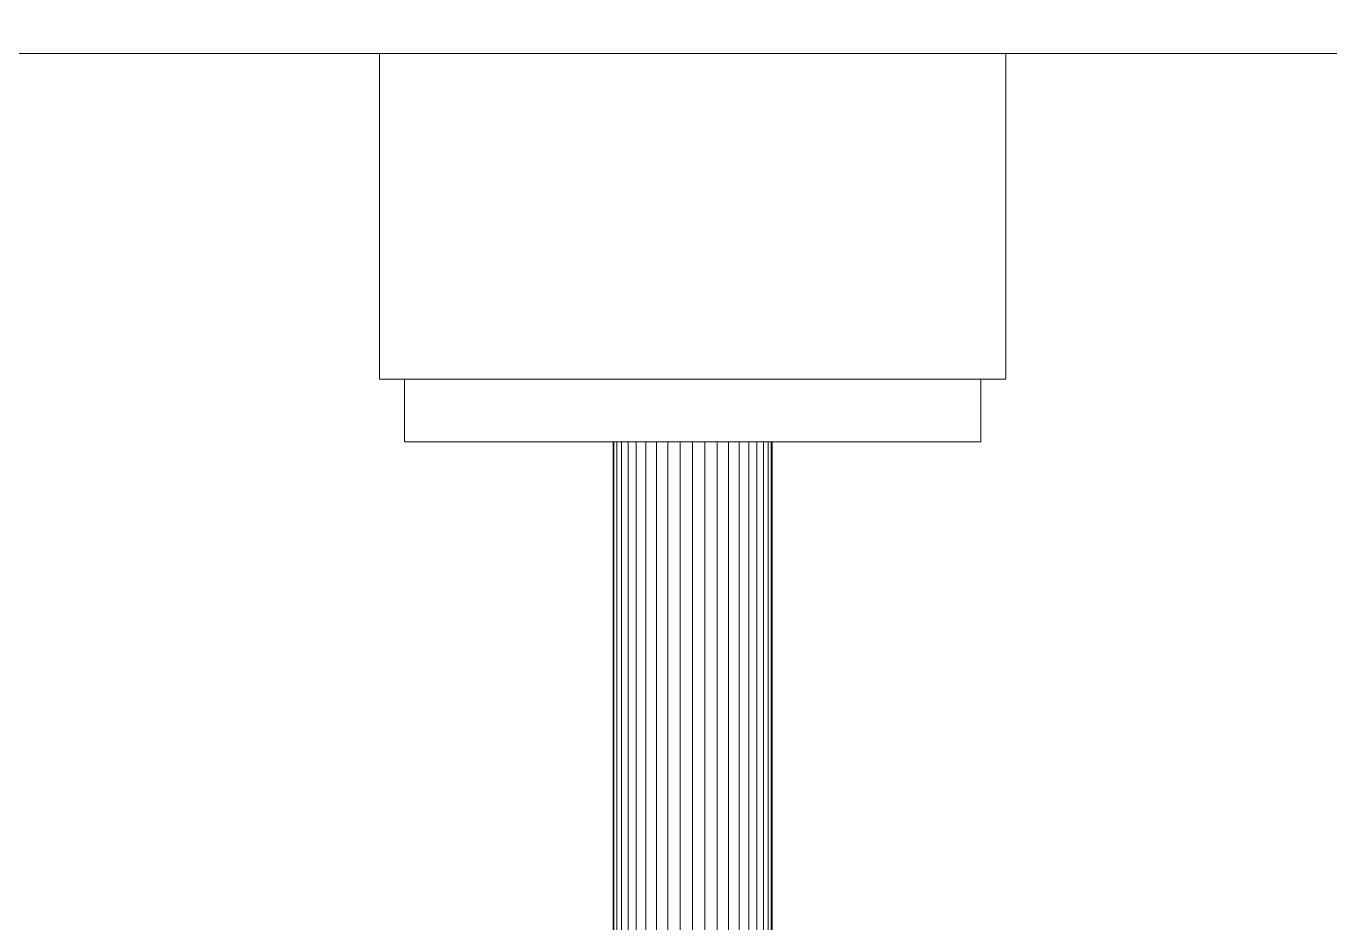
# Model space of a CAD drawing. Header units: centimetres. Extents: x -13467 to 3766, y -437 to 1921.
# Drawn here: x -7442.61 to -7432.21, y 101.19 to 108.35 of the extents above; entities that cross this region are included whole.
import ezdxf

# ---------------------------------------------------------------- set-up
doc = ezdxf.new("R2010")
doc.units = ezdxf.units.CM
doc.layers.add('G-IMPT', color=7, linetype='Continuous', lineweight=9)
doc.layers.add('M-EQPM', color=7, linetype='Continuous', lineweight=9)

# ---------------------------------------------------------------- blocks, each defined once
blk = doc.blocks.new('EQ-02-004 - EQ-02-004_dwg_Agrupar_892-1526218-Sección 1-1')
at = {"layer": 'G-IMPT'}
for p, q in [((-8388.094, 108.129), (-7432.119, 108.129)), ((-7432.119, 108.129), (-8388.094, 108.129))]:
    blk.add_line(p, q, dxfattribs=at)
at = {"layer": 'G-IMPT', "flags": 128}
blk.add_lwpolyline([(-8388.094, 108.129), (-7432.119, 108.129), (-7432.119, 102.629), (-7427.119, 102.629), (-7427.119, 171.629), (-7426.619, 171.629), (-7426.619, 181.18), (-7432.119, 181.18)], dxfattribs=at)
blk = doc.blocks.new('EQ-02-004 - EQ-02-004_dwg_Agrupar_771-V28-Sección 1-1')
at = {"layer": 'M-EQPM', "color": 136, "true_color": 0x007f7f}
for p, q in [((-7439.794, 105.529), (-7439.794, 108.129)), ((-7439.794, 108.129), (-7439.794, 105.529)), ((-7434.794, 108.129), (-7434.794, 105.529)), ((-7434.794, 108.129), (-7434.794, 105.529)), ((-7434.794, 105.529), (-7434.794, 108.129)), ((-7439.794, 105.529), (-7434.794, 105.529)), ((-7439.794, 105.529), (-7434.794, 105.529)), ((-7439.594, 105.529), (-7439.594, 105.029)), ((-7439.594, 105.529), (-7439.594, 105.029)), ((-7434.994, 105.529), (-7434.994, 105.029)), ((-7434.994, 105.029), (-7434.994, 105.529)), ((-7434.994, 105.529), (-7434.994, 105.029)), ((-7434.994, 105.029), (-7439.594, 105.029)), ((-7434.994, 105.029), (-7439.594, 105.029)), ((-7437.929, 105.029), (-7437.929, 96.195)), ((-7437.929, 96.195), (-7437.929, 105.029)), ((-7437.929, 96.195), (-7437.929, 105.029)), ((-7437.922, 105.029), (-7437.922, 96.195)), ((-7437.898, 105.029), (-7437.898, 96.195)), ((-7437.898, 105.029), (-7437.898, 96.195)), ((-7437.898, 105.029), (-7437.898, 96.195)), ((-7437.86, 105.029), (-7437.86, 96.229)), ((-7437.86, 96.229), (-7437.86, 105.029)), ((-7437.86, 96.229), (-7437.86, 105.029)), ((-7437.808, 105.029), (-7437.808, 96.229)), ((-7437.743, 105.029), (-7437.743, 96.229)), ((-7437.668, 105.029), (-7437.668, 96.229)), ((-7437.583, 105.029), (-7437.583, 96.229)), ((-7437.491, 105.029), (-7437.491, 96.229)), ((-7437.491, 105.029), (-7437.491, 96.229)), ((-7437.491, 105.029), (-7437.491, 96.229)), ((-7437.394, 105.029), (-7437.394, 96.229)), ((-7437.394, 96.229), (-7437.394, 105.029)), ((-7437.394, 96.229), (-7437.394, 105.029)), ((-7437.294, 105.029), (-7437.294, 96.229)), ((-7437.294, 105.029), (-7437.294, 96.229)), ((-7437.294, 105.029), (-7437.294, 96.229)), ((-7437.195, 105.029), (-7437.195, 96.229)), ((-7437.195, 96.229), (-7437.195, 105.029)), ((-7437.195, 105.029), (-7437.195, 96.229)), ((-7437.098, 105.029), (-7437.098, 96.229)), ((-7437.098, 96.229), (-7437.098, 105.029)), ((-7437.098, 96.229), (-7437.098, 105.029)), ((-7437.006, 105.029), (-7437.006, 96.229)), ((-7437.006, 105.029), (-7437.006, 96.229)), ((-7437.006, 105.029), (-7437.006, 96.229)), ((-7436.921, 105.029), (-7436.921, 96.229)), ((-7436.845, 105.029), (-7436.845, 96.229)), ((-7436.845, 96.229), (-7436.845, 105.029)), ((-7436.845, 96.229), (-7436.845, 105.029)), ((-7436.781, 105.029), (-7436.781, 96.229)), ((-7436.729, 105.029), (-7436.729, 96.229)), ((-7436.729, 105.029), (-7436.729, 96.229)), ((-7436.729, 105.029), (-7436.729, 96.229)), ((-7436.69, 105.029), (-7436.69, 96.173)), ((-7436.69, 96.173), (-7436.69, 105.029)), ((-7436.69, 96.173), (-7436.69, 105.029)), ((-7436.667, 105.029), (-7436.667, 96.176)), ((-7436.659, 105.029), (-7436.659, 96.177)), ((-7436.659, 105.029), (-7436.659, 96.177)), ((-7436.659, 105.029), (-7436.659, 96.177))]:
    blk.add_line(p, q, dxfattribs=at)
at = {"layer": 'M-EQPM', "color": 136, "true_color": 0x007f7f, "flags": 128}
for points in [[(-7439.794, 108.129), (-7439.794, 105.529), (-7434.794, 105.529)], [(-7434.994, 105.029), (-7439.594, 105.029), (-7439.594, 105.529)]]:
    blk.add_lwpolyline(points, dxfattribs=at)
for points in [[(-7437.922, 96.195), (-7437.922, 105.029)], [(-7437.808, 96.229), (-7437.808, 105.029)], [(-7437.743, 96.229), (-7437.743, 105.029)], [(-7437.668, 96.229), (-7437.668, 105.029)], [(-7437.583, 96.229), (-7437.583, 105.029)], [(-7436.921, 96.229), (-7436.921, 105.029)], [(-7436.781, 96.229), (-7436.781, 105.029)], [(-7436.667, 96.176), (-7436.667, 105.029)]]:
    blk.add_lwpolyline(points, close=True, dxfattribs=at)
blk = doc.blocks.new('EQ-02-004 - EQ-02-004_dwg-1526208-Sección 1-1')
for name in ['EQ-02-004 - EQ-02-004_dwg_Agrupar_771-V28-Sección 1-1', 'EQ-02-004 - EQ-02-004_dwg_Agrupar_892-1526218-Sección 1-1']:
    blk.add_blockref(name, (0, 0))
blk = doc.blocks.new('EQ-02-004 - EQ-02-004-1526283-Sección 1-1')
blk.add_blockref('EQ-02-004 - EQ-02-004_dwg-1526208-Sección 1-1', (0, 0))
blk = doc.blocks.new('PQ_RVR_MEP-01_ZZ_ZZ_MO_T_A_rvt-1-Sección 1-1')
at = {"layer": 'M-EQPM', "lineweight": 9}
blk.add_blockref('EQ-02-004 - EQ-02-004-1526283-Sección 1-1', (0, 0), dxfattribs=at)

msp = doc.modelspace()

# ---------------------------------------------------------------- block references
at = {"lineweight": 5}
msp.add_blockref('PQ_RVR_MEP-01_ZZ_ZZ_MO_T_A_rvt-1-Sección 1-1', (0, 0), dxfattribs=at)

doc.saveas('drawing.dxf')
